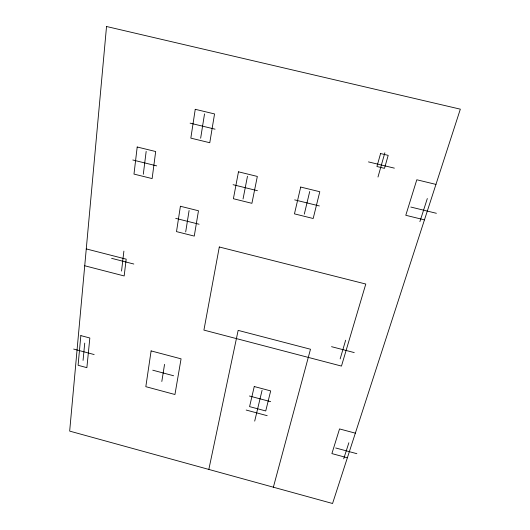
<?xml version="1.0" encoding="UTF-8"?>
<svg xmlns="http://www.w3.org/2000/svg" width="530" height="530" viewBox="0 0 530 530"><rect width="100%" height="100%" fill="white"/><g stroke="black" fill="none" stroke-linecap="round" stroke-linejoin="round"><path stroke-width="0.79" d="M83.064 360.393L84.734 343.109M121.536 271.069L123.888 251.14M143.305 174.277L146.167 151.394M161.816 381.487L164.552 364.349M185.685 231.921L189.104 210.503M200.645 138.231L204.527 113.89M243.045 198.975L247.483 176.238M208.827 469.428L238.149 330.382L310.487 349.243L273.367 487.202M254.698 421.105L262.078 390.299M304.299 214.14L309.725 191.502M377.989 177.027L384.846 152.812M340.161 358.896L345.646 340.22M343.705 458.801L348.866 442.742M419.899 221.613L427.319 198.531M368.456 161.902L394.36 168.143M190.111 123.152L215.054 129.174M435.951 184.4L416.799 179.769L405.781 215.286L424.464 219.87M410.81 207.044L436.382 213.292M132.798 159.987L156.681 165.87M233.081 184.698L257.447 190.701M294.673 199.876L319.338 205.951M175.721 218.367L199.081 224.23M86.264 248.915L126.186 259.157L124.172 275.958L84.734 265.769M111.611 258.329L133.818 264.033M331.541 346.68L354.245 352.583M73.643 349.071L94.161 354.55M152.759 370.192L173.608 375.763M249.418 396.003L270.671 401.674M355.345 433.162L339.538 428.929L331.893 453.594L347.369 457.781M246.178 410.048L267.186 415.686M335.695 447.976L356.862 453.687M106.53 26.5L69.668 431.109L332.555 503.5L460.332 109.167L106.53 26.5M80.845 335.609L78.089 365.296L86.874 367.661L89.842 337.994L80.845 335.609M137.197 147.002L133.984 174.098L152.13 178.59L155.681 151.527L137.197 147.002M151.11 350.906L145.823 386.675L174.946 394.505L181.068 358.843L151.11 350.906M180.399 206.256L176.51 231.617L194.265 236.095L198.472 210.768L180.399 206.256M195.245 109.306L190.833 138.131L209.774 142.729L214.551 113.937L195.245 109.306M219.301 246.987L203.917 330.097L341.472 366.078L365.793 284.04L219.301 246.987M238.473 171.813L233.399 198.73L251.909 203.321L257.335 176.437L238.473 171.813M254.254 386.536L249.577 406.623L265.735 410.955L270.678 390.908L254.254 386.536M300.695 187.057L294.455 213.862L313.184 218.506L319.789 191.734L300.695 187.057M380.58 153.541L376.936 166.526L384.482 168.341L388.192 155.363L380.58 153.541"/></g></svg>
